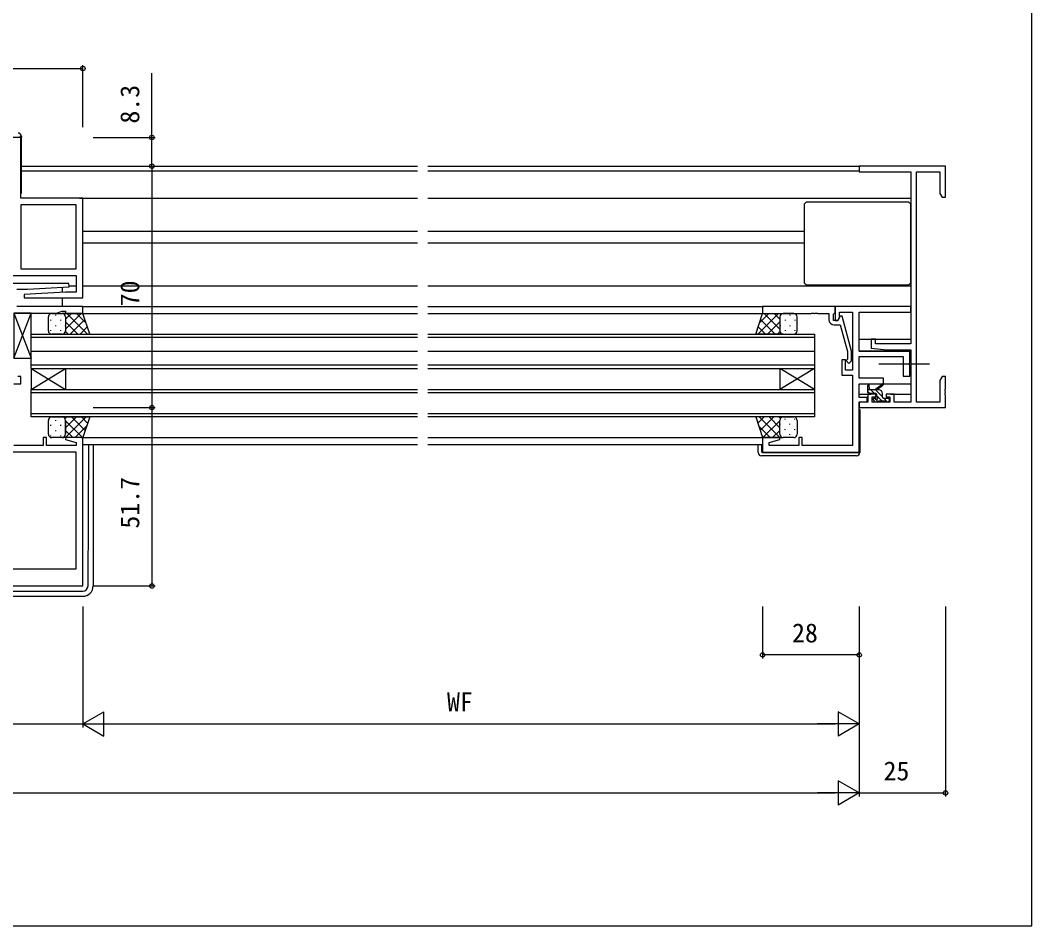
# Model space of a CAD drawing. Units: millimetres, scale not verified. Extents: x -437 to 438, y -281 to 278.
# Drawn here: x 145.1 to 438.2, y -281 to -18.5 of the extents above; entities that cross this region are included whole.
import ezdxf
from ezdxf.enums import TextEntityAlignment as Align

# ---------------------------------------------------------------- set-up
doc = ezdxf.new("R2010")
doc.units = ezdxf.units.MM
doc.header["$LTSCALE"] = 2
for name, color, linetype in [('0-2_YKK_11', 7, 'Continuous'), ('0-3_YKK_12', 2, 'Continuous'), ('0-4_YKK_13', 4, 'Continuous'), ('0-6_YKK_D', 6, 'Continuous'), ('0-7_YKK_ZWAK', 7, 'Continuous')]:
    doc.layers.add(name, color=color, linetype=linetype)
doc.styles.add('ＭＳ ゴシック', font='')
doc.styles.get('ＭＳ ゴシック').set_extended_font_data('MS Gothic')

msp = doc.modelspace()

# ---------------------------------------------------------------- linework, layer by layer
at = {"layer": '0-2_YKK_11'}
for points in [[(123.2, -92.5), (161.3, -92.5), (161.3, -97.3), (158.2, -97.3), (146.186, -98.03), (146.215, -99), (163.2, -99), (163.2, -70.1), (145.2, -70.1), (145.2, -52.5), (123.2, -52.5)], [(404.83, -129.17), (404.83, -62.43), (411.57, -62.43), (411.57, -68.709), (412.2, -69.8), (413.2, -69.8), (413.2, -60.8), (388.2, -60.8), (388.2, -62.43), (403.2, -62.43), (403.2, -112.3), (392.9, -112.3), (392.9, -111), (391.7, -111), (391.7, -113.606), (396.2, -114), (403.2, -114), (403.2, -129.17), (398.3, -129.17), (398.3, -126.9), (396, -126.9), (396, -127.7), (397.1, -127.7), (397.1, -129.17), (391.9, -129.17), (391.9, -127.7), (393, -127.7), (393, -126.9), (390.7, -126.9), (390.7, -129.17), (388.2, -129.17), (388.2, -130.8), (413.2, -130.8), (413.2, -127.258), (413.08, -127.075), (413.08, -126.525), (413.2, -126.342), (413.2, -126.258), (413.08, -126.075), (413.08, -125.525)], [(144.1, -96.5), (147.2, -96.5), (159.214, -95.77), (159.185, -94.8), (142.2, -94.8)], [(143.2, -103.4), (155.552, -103.4), (157.2, -102.8), (158.2, -102.8), (158.2, -103.5), (163.2, -103.5), (163.2, -101.5), (144.1, -101.5)], [(381.2, -101.5), (360.2, -101.5), (360.2, -103.5), (374.242, -103.5), (374.425, -103.38), (374.975, -103.38), (375.158, -103.5), (375.242, -103.5), (375.425, -103.38), (375.975, -103.38), (376.158, -103.5), (379.4, -103.5), (379.4, -105.3)], [(360.2, -143.7), (388.2, -143.7), (388.2, -129.1), (390.5, -129.1), (390.5, -127.9), (388.2, -127.9), (388.2, -123.9), (395.2, -123.9), (395.2, -122.3), (388.2, -122.3), (388.2, -116), (400.9, -116), (400.9, -121.7), (402.9, -121.7), (402.9, -118.658), (402.78, -118.475), (402.78, -117.925), (402.9, -117.742), (402.9, -114.4), (388.2, -114.4), (388.2, -103.1), (403.2, -103.1), (403.2, -101.5), (381.2, -101.5), (381.2, -105.5), (382, -105.5), (382.5, -104.634), (382.5, -103.1), (386.2, -103.1), (386.2, -119.9), (384.2, -119.9), (384.2, -116.9), (383.2, -116.9), (383.2, -121.4), (386.2, -121.4), (386.2, -141.8), (371.7, -141.8), (371.7, -139.5), (370.7, -139.5), (370.7, -141.8)], [(380.9, -106.8), (382.72, -106.8), (384.8, -114.561), (384.8, -116.751), (384.376, -117.176), (385.224, -118.024), (386, -117.249), (386, -114.403), (383.293, -104.3), (382.693, -104.3), (382, -105.5), (380.7, -105.5), (380.7, -103.7), (380.9, -103.5), (381.2, -103.2), (381.2, -101.5)], [(143.2, -123.9), (145.2, -123.9), (145.2, -121.8), (144.4, -121.8)], [(413.08, -125.525), (413.2, -125.342), (413.2, -121.8), (412.2, -121.8), (411.57, -122.891), (411.57, -129.17), (404.83, -129.17)], [(123.2, -182.5), (163.2, -182.5), (163.2, -139.5), (158.239, -139.5), (158.171, -140.022), (161.3, -140.861), (161.3, -141.8), (152.7, -141.8), (152.7, -139.5), (151.7, -139.5), (151.7, -141.8), (143.2, -141.8)], [(370.7, -141.8), (362.1, -141.8), (362.1, -140.861), (365.229, -140.022), (365.161, -139.5), (360.2, -139.5), (360.2, -143.7)]]:
    msp.add_lwpolyline(points, dxfattribs=at)
for points in [[(145.2, -72), (145.2, -90.6), (161.3, -90.6), (161.3, -72)], [(125.1, -123.9), (125.1, -177.5), (161.3, -177.5), (161.3, -143.7), (141.2, -143.7), (141.2, -123.9)]]:
    msp.add_lwpolyline(points, close=True, dxfattribs=at)
msp.add_arc((380.9, -105.3), 1.5, 180.00001, 269.99999, dxfattribs=at)
at = {"layer": '0-3_YKK_12'}
for p, q in [((145.4, -60.8), (260.2, -60.8)), ((263.2, -60.8), (388.5, -60.8)), ((145.4, -62.2), (260.2, -62.2)), ((263.2, -62.2), (388.2, -62.2)), ((162.2, -70.1), (260.2, -70.1)), ((263.2, -70.1), (403.2, -70.1)), ((163.2, -79.6), (260.2, -79.6)), ((263.2, -79.6), (372.2, -79.6)), ((163.2, -83), (260.2, -83)), ((263.2, -83), (372.2, -83)), ((157.2, -95.892), (157.2, -97.361)), ((159.158, -95.5), (161.3, -95.5)), ((163.2, -95.5), (260.2, -95.5)), ((263.2, -95.5), (403.2, -95.5)), ((157.2, -99), (157.2, -101.5)), ((162.9, -101.5), (260.2, -101.5)), ((263.2, -101.5), (360.5, -101.5)), ((162.7, -103.5), (260.2, -103.5)), ((263.2, -103.5), (360.7, -103.5)), ((148.2, -109.5), (260.2, -109.5)), ((148.2, -119.5), (148.2, -109.5)), ((260.2, -110.5), (148.2, -110.5)), ((263.2, -109.5), (375.2, -109.5)), ((375.2, -110.5), (263.2, -110.5)), ((375.2, -109.5), (375.2, -119.5)), ((388.2, -111), (403.2, -111)), ((260.2, -114.5), (148.2, -114.5)), ((375.2, -114.5), (263.2, -114.5)), ((388.2, -114.4), (403.2, -114.4)), ((260.2, -118.5), (148.2, -118.5)), ((148.2, -119.5), (148.2, -125.5)), ((148.2, -119.5), (260.2, -119.5)), ((148.2, -119.5), (158.2, -125.5)), ((148.2, -125.5), (158.2, -119.5)), ((158.2, -119.5), (158.2, -125.5)), ((375.2, -118.5), (263.2, -118.5)), ((263.2, -119.5), (375.2, -119.5)), ((365.2, -119.5), (365.2, -125.5)), ((375.2, -119.5), (365.2, -125.5)), ((375.2, -125.5), (365.2, -119.5)), ((375.2, -119.5), (375.2, -125.5)), ((148.2, -125.5), (260.2, -125.5)), ((148.2, -133.5), (148.2, -125.5)), ((263.2, -125.5), (375.2, -125.5)), ((260.2, -126.5), (148.2, -126.5)), ((375.2, -126.5), (263.2, -126.5)), ((388.2, -126.9), (391.7, -126.9)), ((397.3, -126.9), (403.2, -126.9)), ((388.2, -130.8), (388.5, -130.8)), ((388.307, -129.17), (388.5, -129.17)), ((148.2, -132.5), (260.2, -132.5)), ((260.2, -133.5), (148.2, -133.5)), ((263.2, -132.5), (375.2, -132.5)), ((162.7, -139.5), (260.2, -139.5)), ((263.2, -139.5), (360.7, -139.5)), ((163.2, -141.5), (260.2, -141.5)), ((263.2, -141.5), (360.2, -141.5))]:
    msp.add_line(p, q, dxfattribs=at)
msp.add_lwpolyline([(375.2, -125.5), (375.2, -133.5), (263.2, -133.5)], dxfattribs=at)
at = {"layer": '0-4_YKK_13'}
for p, q in [((145.4, -52.2), (145.4, -52.5)), ((145.4, -68.5), (145.4, -52.5)), ((372.2, -72.2), (372.2, -94.2)), ((402.2, -71.2), (373.2, -71.2)), ((403.2, -94.2), (403.2, -72.2)), ((373.2, -95.2), (402.2, -95.2)), ((143.2, -116.43), (148.2, -103.43)), ((143.2, -103.43), (148.2, -116.43)), ((153.2, -108.5), (153.2, -104.5)), ((153.865, -105.335), (153.865, -105.535)), ((154.2, -103.5), (157.2, -103.5)), ((155.28, -103.92), (155.28, -104.12)), ((156.695, -105.335), (156.695, -105.535)), ((158.11, -104.085), (158.11, -104.12)), ((158.2, -105.192), (159.892, -103.5)), ((158.2, -108.02), (162.72, -103.5)), ((158.2, -104.5), (158.2, -108.5)), ((158.2, -104.5), (158.2, -108.5)), ((158.568, -103.5), (164.568, -109.5)), ((159.549, -109.5), (163.787, -105.261)), ((161.397, -103.5), (164.102, -106.205)), ((364.832, -103.5), (358.832, -109.5)), ((362.003, -103.5), (359.298, -106.205)), ((363.851, -109.5), (359.613, -105.261)), ((365.2, -108.02), (360.68, -103.5)), ((365.2, -105.192), (363.508, -103.5)), ((365.2, -104.5), (365.2, -108.5)), ((365.2, -104.5), (365.2, -108.5)), ((365.29, -104.085), (365.29, -104.12)), ((369.2, -103.5), (366.2, -103.5)), ((366.705, -105.335), (366.705, -105.535)), ((368.12, -103.92), (368.12, -104.12)), ((369.535, -105.335), (369.535, -105.535)), ((370.2, -108.5), (370.2, -104.5)), ((153.865, -108.365), (153.865, -108.565)), ((155.28, -106.95), (155.28, -107.15)), ((156.695, -108.365), (156.695, -108.565)), ((158.11, -106.95), (158.11, -107.15)), ((158.2, -105.96), (161.74, -109.5)), ((162.377, -109.5), (164.494, -107.383)), ((361.023, -109.5), (358.906, -107.383)), ((365.2, -105.96), (361.66, -109.5)), ((365.29, -106.95), (365.29, -107.15)), ((366.705, -108.365), (366.705, -108.565)), ((368.12, -106.95), (368.12, -107.15)), ((369.535, -108.365), (369.535, -108.565)), ((157.2, -109.5), (154.2, -109.5)), ((158.167, -108.755), (158.911, -109.5)), ((365.233, -108.755), (364.489, -109.5)), ((366.2, -109.5), (369.2, -109.5)), ((408.583, -118.2), (393.9, -118.2)), ((390.7, -126.37), (390.7, -124.371)), ((393.9, -125.67), (390.7, -125.67)), ((391, -124.544), (391.199, -125.67)), ((392.586, -126.67), (391.586, -125.67)), ((392.6, -125.67), (394.818, -123.987)), ((394.9, -127.637), (392.933, -125.67)), ((393.2, -125.67), (395.019, -124.269)), ((394.744, -126.134), (394.436, -125.826)), ((395.105, -123.9), (403.2, -123.9)), ((391.239, -126.67), (390.7, -126.131)), ((393, -126.67), (391, -126.67)), ((392.788, -129.082), (392.288, -128.582)), ((392.5, -128.07), (392.839, -128.07)), ((393.708, -129.139), (392.639, -128.07)), ((393.3, -127.609), (393.3, -126.97)), ((394.886, -128.97), (393.3, -127.384)), ((395.9, -128.97), (393.8, -128.97)), ((394.9, -127.77), (394.9, -126.67)), ((395.2, -128.07), (396.6, -128.07)), ((396.433, -129.17), (395.333, -128.07)), ((396.884, -128.274), (396.696, -128.086)), ((396.9, -128.37), (396.9, -128.87)), ((393.6, -129.17), (393, -129.17)), ((396.6, -129.17), (396.1, -129.17)), ((153.2, -138.5), (153.2, -134.5)), ((154.2, -133.5), (157.2, -133.5)), ((155.28, -134.42), (155.28, -134.62)), ((158.045, -133.966), (158.511, -133.5)), ((158.11, -134.42), (158.11, -134.62)), ((158.168, -139.5), (164.168, -133.5)), ((158.2, -136.64), (161.34, -133.5)), ((158.2, -138.5), (158.2, -134.5)), ((158.2, -134.5), (158.2, -138.5)), ((158.2, -134.58), (163.12, -139.5)), ((159.949, -133.5), (163.887, -137.439)), ((162.777, -133.5), (164.594, -135.317)), ((360.623, -133.5), (358.806, -135.317)), ((365.232, -139.5), (359.232, -133.5)), ((363.451, -133.5), (359.513, -137.439)), ((365.2, -134.58), (360.28, -139.5)), ((365.2, -136.64), (362.06, -133.5)), ((365.355, -133.966), (364.889, -133.5)), ((365.2, -138.5), (365.2, -134.5)), ((365.2, -138.5), (365.2, -134.5)), ((366.2, -133.5), (369.2, -133.5)), ((366.705, -134.235), (366.705, -134.035)), ((369.535, -134.235), (369.535, -134.035)), ((370.2, -134.5), (370.2, -138.5)), ((153.865, -135.835), (153.865, -136.035)), ((155.28, -137.45), (155.28, -137.65)), ((156.695, -135.835), (156.695, -136.035)), ((158.11, -137.45), (158.11, -137.65)), ((158.2, -137.408), (160.292, -139.5)), ((160.997, -139.5), (164.302, -136.195)), ((362.403, -139.5), (359.098, -136.195)), ((365.2, -137.408), (363.108, -139.5)), ((365.29, -135.65), (365.29, -135.45)), ((366.705, -137.265), (366.705, -137.065)), ((368.12, -135.65), (368.12, -135.45)), ((369.535, -137.265), (369.535, -137.065)), ((153.865, -138.865), (153.865, -139.065)), ((157.2, -139.5), (154.2, -139.5)), ((156.695, -138.865), (156.695, -139.065)), ((157.435, -139.472), (157.463, -139.5)), ((365.29, -138.68), (365.29, -138.48)), ((365.965, -139.472), (365.937, -139.5)), ((369.2, -139.5), (366.2, -139.5)), ((368.12, -138.68), (368.12, -138.48)), ((164.707, -182.505), (164.906, -141.5)), ((166.2, -141.5), (166.2, -182.497)), ((358.9, -143.8), (358.9, -141.5)), ((359.9, -141.5), (359.9, -143.5)), ((388.4, -143.5), (388.4, -143.8)), ((387.4, -144.8), (359.9, -144.8)), ((360.2, -143.8), (387.9, -143.8)), ((387.9, -143.8), (388.4, -143.8)), ((123.193, -183.997), (163.207, -183.997)), ((123.2, -185.497), (163.2, -185.497))]:
    msp.add_line(p, q, dxfattribs=at)
for points in [[(145.4, -52.191), (145.4, -52.2), (144.904, -52.2)], [(157.2, -109.5), (165.2, -109.5), (163.2, -103.5), (157.2, -103.5)], [(366.2, -109.5), (358.2, -109.5), (360.2, -103.5), (366.2, -103.5)], [(388.2, -131.3), (388.4, -131.3), (388.4, -143.5)], [(157.2, -133.5), (165.2, -133.5), (163.2, -139.5), (157.2, -139.5)], [(366.2, -133.5), (358.2, -133.5), (360.2, -139.5), (366.2, -139.5)]]:
    msp.add_lwpolyline(points, dxfattribs=at)
msp.add_lwpolyline([(143.2, -116.43), (148.2, -116.43), (148.2, -103.43), (143.2, -103.43)], close=True, dxfattribs=at)
for centre, radius, start, end in [((144.4, -52.191), 1, 0, 89.5), ((144.9, -68.5), 0.5, 306.86983, 0), ((373.2, -72.2), 1, 90, 180), ((402.2, -72.2), 1, 0, 90), ((373.2, -94.2), 1, 180, 270), ((402.2, -94.2), 1, 270, 0), ((154.2, -104.5), 1, 89.9999, 179.9999), ((157.2, -104.5), 1, 359.9999, 89.9999), ((157.2, -104.5), 1, 359.9999, 89.9999), ((366.2, -104.5), 1, 90.0001, 180.0001), ((366.2, -104.5), 1, 90.0001, 180.0001), ((369.2, -104.5), 1, 0.0001, 90.0001), ((154.2, -108.5), 1, 179.9999, 269.9999), ((157.2, -108.5), 1, 269.9999, 359.9999), ((157.2, -108.5), 1, 269.9999, 359.9999), ((366.2, -108.5), 1, 180.0001, 270.0001), ((366.2, -108.5), 1, 180.0001, 270.0001), ((369.2, -108.5), 1, 270.0001, 0.0001), ((390.9, -124.371), 0.2, 300, 180), ((393.9, -126.67), 1, 0, 90), ((395, -124.07), 0.2, 275.58289, 155.58289), ((391, -126.37), 0.3, 180, 270), ((392.5, -128.37), 0.3, 90, 225), ((392.839, -128.37), 0.3, 33.05573, 90), ((393, -126.97), 0.3, 0, 90), ((393.3, -128.07), 0.25, 213.05573, 56.94427), ((393.6, -127.609), 0.3, 180, 236.94427), ((393.6, -128.97), 0.2, 270, 0), ((395.2, -127.77), 0.3, 180, 270), ((396.1, -128.97), 0.2, 180, 270), ((396.6, -128.37), 0.3, 0, 90), ((396.6, -128.87), 0.3, 270, 0), ((393, -128.87), 0.3, 225, 270), ((154.2, -134.5), 1, 89.9999, 179.9999), ((157.2, -134.5), 1, 0.0001, 90.0001), ((157.2, -134.5), 1, 359.9999, 89.9999), ((366.2, -134.5), 1, 89.9999, 179.9999), ((366.2, -134.5), 1, 89.9999, 179.9999), ((369.2, -134.5), 1, 359.9999, 89.9999), ((154.2, -138.5), 1, 179.9999, 269.9999), ((157.2, -138.5), 1, 270.0001, 0.0001), ((157.2, -138.5), 1, 269.9999, 359.9999), ((366.2, -138.5), 1, 179.9999, 269.9999), ((366.2, -138.5), 1, 179.9999, 269.9999), ((369.2, -138.5), 1, 269.9999, 359.9999), ((360.2, -143.5), 0.3, 180, 270), ((359.9, -143.8), 1, 180, 270), ((387.4, -143.8), 1, 270, 0), ((163.2, -182.497), 3, 270, 0), ((163.207, -182.497), 1.5, 270, 359.72276)]:
    msp.add_arc(centre, radius, start, end, dxfattribs=at)
at = {"layer": '0-6_YKK_D'}
for p, q in [((163.2, -49.5), (163.2, -31.5)), ((123.2, -32.5), (163.2, -32.5)), ((166.2, -52.5), (184.2, -52.5)), ((183.2, -60.8), (183.2, -130.8)), ((166.2, -130.8), (184.2, -130.8)), ((166.2, -130.8), (184.2, -130.8)), ((183.2, -130.8), (183.2, -182.5)), ((166.2, -182.5), (184.2, -182.5)), ((163.2, -188.497), (163.2, -223.5)), ((163.2, -188.497), (163.2, -223.5)), ((360.2, -188.497), (360.2, -203.5)), ((388.2, -188.497), (388.2, -243.5)), ((388.2, -188.497), (388.2, -243.5)), ((388.2, -188.497), (388.2, -203.5)), ((388.2, -188.497), (388.2, -223.5)), ((413.2, -188.497), (413.2, -243.5)), ((388.2, -202.5), (360.2, -202.5)), ((163.2, -222.5), (169.262, -219)), ((169.262, -226), (169.262, -219)), ((388.2, -222.5), (382.138, -219)), ((382.138, -219), (382.138, -226)), ((123.2, -222.5), (163.2, -222.5)), ((163.2, -222.5), (169.262, -226)), ((163.2, -222.5), (175.324, -222.5)), ((170.2, -222.5), (381.2, -222.5)), ((388.2, -222.5), (376.076, -222.5)), ((388.2, -222.5), (382.138, -226)), ((388.2, -242.5), (382.138, -239)), ((382.138, -239), (382.138, -246)), ((-94.8, -242.5), (381.2, -242.5)), ((388.2, -242.5), (376.076, -242.5)), ((388.2, -242.5), (382.138, -246)), ((388.2, -242.5), (413.2, -242.5))]:
    msp.add_line(p, q, dxfattribs=at)
msp.add_lwpolyline([(183.2, -60.8), (183.2, -52.5), (183.2, -33.89)], dxfattribs=at)
for centre in [(163.2, -32.5), (183.2, -52.5), (183.2, -60.8), (183.2, -60.8), (183.2, -130.8), (183.2, -130.8), (183.2, -182.5), (360.2, -202.5), (388.2, -202.5), (413.2, -242.5)]:
    msp.add_circle(centre, 0.637, dxfattribs=at)
at = {"layer": '0-7_YKK_ZWAK'}
msp.add_lwpolyline([(-436.8, -281), (438.2, -281), (438.2, 244)], dxfattribs=at)

# ---------------------------------------------------------------- texts
at = {"layer": '0-6_YKK_D', "style": 'ＭＳ ゴシック'}
for s, p in [('8.3', (181.2, -48.461)), ('70', (181.2, -101.425)), ('51.7', (181.2, -165.876))]:
    msp.add_text(s, height=5.499, rotation=90, dxfattribs=at).set_placement(p, align=Align.BOTTOM_LEFT)
for s, p in [('28', (368.724, -200.5)), ('WF', (268.733, -220.5)), ('25', (395.245, -240.5))]:
    msp.add_text(s, height=5.499, dxfattribs=at).set_placement(p, align=Align.BOTTOM_LEFT)

doc.saveas('drawing.dxf')
